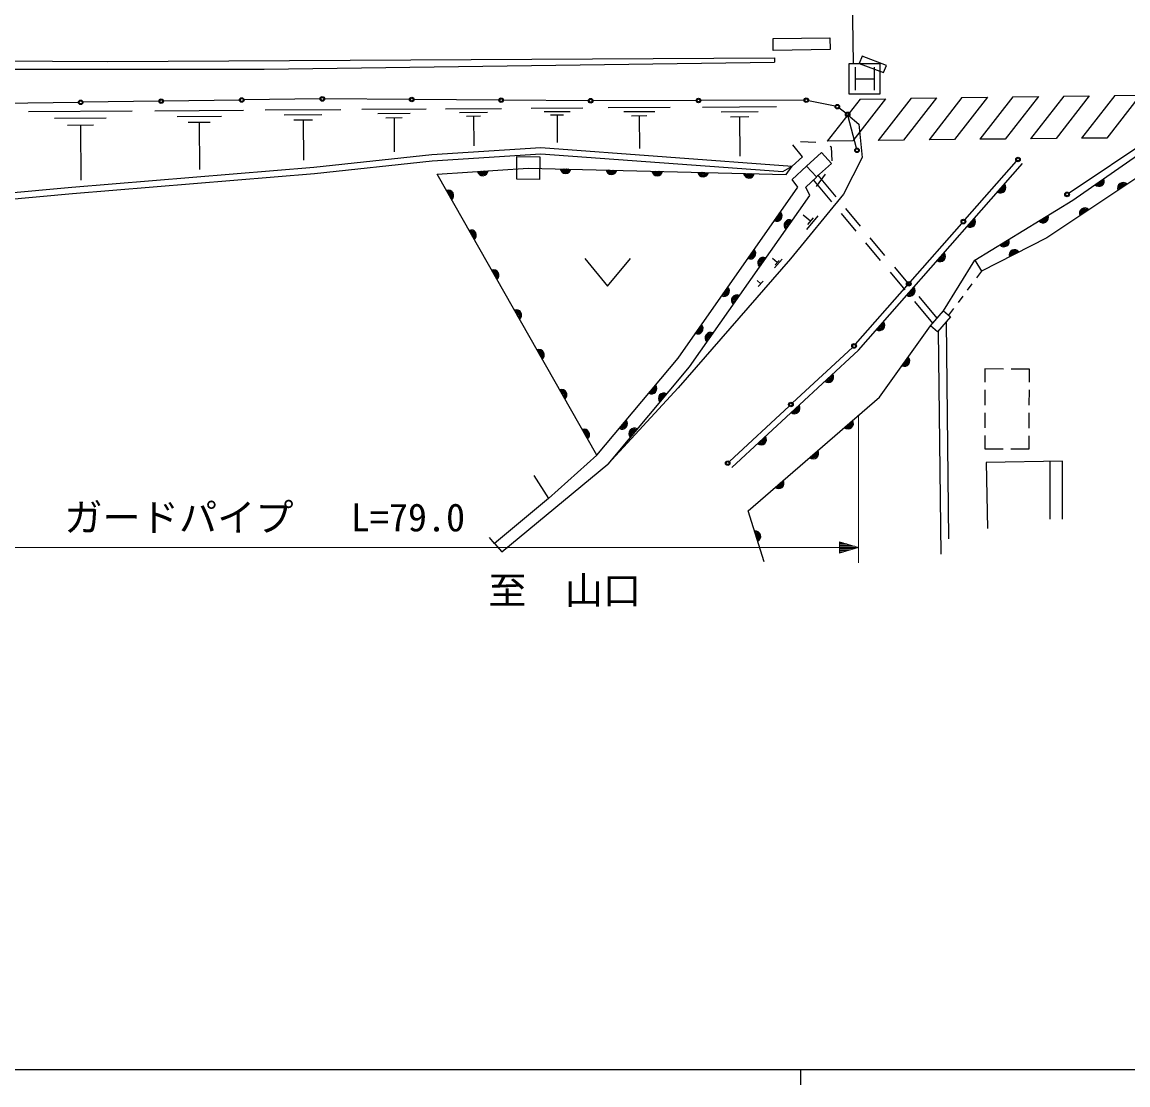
# Model space of a CAD drawing. Units: millimetres, scale not verified. Extents: x 40000 to 680000, y 20000 to 380000.
# Drawn here: x 117080 to 189428, y 204000 to 273561 of the extents above; entities that cross this region are included whole.
import ezdxf
from ezdxf.enums import TextEntityAlignment as Align

# ---------------------------------------------------------------- set-up
doc = ezdxf.new("R2010")
doc.units = ezdxf.units.MM
doc.header["$LTSCALE"] = 1000
for name, color, linetype, lineweight in [('M-BGD', 7, 'Continuous', 25), ('M-BMK-ROW', 30, 'Continuous', 25), ('M-STR-HTXT', 7, 'Continuous', 13), ('M-STR-STRC', 7, 'Continuous', 25), ('M-STR-STRD', 7, 'Continuous', 25), ('M-TTL-BAND', 7, 'Continuous', 25)]:
    doc.layers.add(name, color=color, linetype=linetype, lineweight=lineweight)
doc.styles.add('ＭＳ ゴシック', font='')
doc.styles.get('ＭＳ ゴシック').set_extended_font_data('MS Gothic')

msp = doc.modelspace()

# ---------------------------------------------------------------- linework, layer by layer
at = {"layer": 'M-BGD'}
for p, q in [((171141, 289344), (171460, 270864)), ((166212, 272481), (169934, 272534)), ((166223, 271706), (166212, 272481)), ((169934, 272534), (169945, 271759)), ((169945, 271759), (166223, 271706)), ((131300, 268458), (126330, 268389)), ((136571, 268533), (131600, 268463)), ((142423, 268495), (136871, 268534)), ((148276, 268455), (142723, 268493)), ((154129, 268414), (148576, 268453)), ((161183, 268431), (154429, 268414)), ((168236, 268450), (161483, 268432)), ((170271, 268057), (168533, 268419)), ((171908, 268527), (169763, 265777)), ((173574, 268550), (171425, 265794)), ((171908, 268527), (173574, 268550)), ((175240, 268573), (173095, 265822)), ((176907, 268596), (174757, 265839)), ((175240, 268573), (176907, 268596)), ((178573, 268619), (176419, 265856)), ((180239, 268641), (178081, 265873)), ((178573, 268619), (180239, 268641)), ((181905, 268664), (179742, 265890)), ((183572, 268687), (181404, 265907)), ((181905, 268664), (183572, 268687)), ((185238, 268710), (183066, 265924)), ((186904, 268733), (184728, 265941)), ((185238, 268710), (186904, 268733)), ((188570, 268755), (186389, 265958)), ((190237, 268778), (188051, 265975)), ((188570, 268755), (190237, 268778)), ((120759, 268310), (115789, 268240)), ((117507, 267708), (124278, 267753)), ((126030, 268384), (121059, 268315)), ((125764, 267763), (131562, 267802)), ((132987, 267812), (137935, 267845)), ((139307, 267854), (143510, 267883)), ((144787, 267891), (148436, 267916)), ((150388, 267929), (153776, 267952)), ((151236, 267709), (152930, 267720)), ((155431, 267963), (159477, 267990)), ((156444, 267700), (158467, 267714)), ((161595, 268004), (166445, 268037)), ((162809, 267689), (165234, 267705)), ((170975, 267609), (170538, 267937)), ((119203, 267268), (122588, 267291)), ((127216, 267387), (130115, 267406)), ((127943, 267005), (129393, 267015)), ((128668, 267010), (128689, 263917)), ((134226, 267490), (136700, 267507)), ((134847, 267165), (136084, 267173)), ((135465, 267169), (135483, 264530)), ((140359, 267581), (142461, 267595)), ((140887, 267305), (141937, 267312)), ((141412, 267308), (141427, 265067)), ((145701, 267654), (147525, 267666)), ((146158, 267414), (147070, 267420)), ((146614, 267417), (146627, 265471)), ((151661, 267486), (152508, 267491)), ((152085, 267489), (152097, 265681)), ((156952, 267434), (157964, 267440)), ((157458, 267437), (157472, 265279)), ((163418, 267370), (164630, 267378)), ((164024, 267374), (164041, 264787)), ((171102, 267494), (171815, 266879)), ((171668, 265313), (171133, 267373)), ((120052, 266822), (121745, 266833)), ((120898, 266828), (120923, 263217)), ((171815, 266879), (172051, 264694)), ((191630, 266414), (185576, 262368)), ((168137, 264748), (167506, 265524)), ((168010, 265738), (169010, 265708)), ((171425, 265794), (169763, 265777)), ((174757, 265839), (173095, 265822)), ((178081, 265873), (176419, 265856)), ((181404, 265907), (179742, 265890)), ((184728, 265941), (183066, 265924)), ((194042, 266049), (184123, 259451)), ((185827, 261909), (191761, 266049)), ((188051, 265975), (186389, 265958)), ((136164, 264068), (143881, 264888)), ((143881, 264888), (151010, 265363)), ((143917, 264471), (151008, 264943)), ((151008, 264943), (166862, 263793)), ((151010, 265363), (167455, 264132)), ((169388, 265019), (168407, 264141)), ((170030, 264302), (169388, 265019)), ((169943, 265433), (170006, 265399)), ((170006, 265399), (170065, 264472)), ((136203, 263652), (143917, 264471)), ((166862, 263793), (167455, 264132)), ((167078, 263595), (167455, 264132)), ((167455, 264132), (168137, 264748)), ((167472, 263256), (168407, 264141)), ((168407, 264141), (169049, 263424)), ((169049, 263424), (170030, 264302)), ((172051, 264694), (170824, 262308)), ((171803, 252085), (182542, 264307)), ((178764, 260616), (182141, 264459)), ((120335, 262764), (136164, 264068)), ((120372, 262347), (136203, 263652)), ((144235, 263603), (150199, 264012)), ((154680, 245215), (144235, 263603)), ((150199, 264012), (167078, 263595)), ((168348, 262754), (169047, 263423)), ((169617, 263619), (169039, 262803)), ((169127, 263556), (170312, 262134)), ((115807, 262344), (120335, 262764)), ((159994, 251570), (167832, 262751)), ((167832, 262751), (167472, 263256)), ((168628, 262221), (168348, 262754)), ((168845, 263229), (170030, 261807)), ((115858, 261928), (120372, 262347)), ((168591, 262219), (160731, 251005)), ((170824, 262308), (167356, 258057)), ((179417, 257986), (185827, 261909)), ((170952, 261365), (171912, 260212)), ((168659, 260535), (168175, 260930)), ((169150, 260890), (168410, 259982)), ((168844, 260761), (168474, 260308)), ((170669, 261038), (171629, 259886)), ((175189, 256547), (178566, 260390)), ((172269, 259117), (173229, 257964)), ((172552, 259444), (173512, 258291)), ((184123, 259451), (179845, 257263)), ((153887, 258080), (155387, 256280)), ((155387, 256280), (156887, 258080)), ((167356, 258057), (159997, 249629)), ((166485, 257821), (166181, 258087)), ((166809, 258040), (166312, 257470)), ((166609, 257964), (166360, 257679)), ((177360, 254670), (179417, 257986)), ((179417, 257986), (179845, 257263)), ((173869, 257196), (174829, 256043)), ((174151, 257523), (175111, 256370)), ((179845, 257263), (179517, 256823)), ((165405, 256432), (165167, 256640)), ((165562, 256611), (165249, 256253)), ((171614, 252478), (174991, 256321)), ((179219, 256422), (178920, 256021)), ((175751, 255602), (176936, 254179)), ((178622, 255620), (178323, 255219)), ((175469, 255275), (176653, 253852)), ((176514, 253690), (177360, 254670)), ((177360, 254670), (177816, 254276)), ((178024, 254818), (177697, 254378)), ((177816, 254276), (176970, 253296)), ((177530, 253945), (177699, 239748)), ((173187, 249019), (176514, 253690)), ((176970, 253296), (176514, 253690)), ((177022, 253357), (177191, 238732)), ((163517, 244402), (171803, 252085)), ((167490, 248633), (171405, 252263)), ((154680, 245215), (159994, 251570)), ((160731, 251005), (155392, 244620)), ((180078, 250859), (180075, 249996)), ((181281, 250855), (180078, 250859)), ((182985, 250850), (181781, 250854)), ((182983, 249988), (182985, 250850)), ((159997, 249629), (155392, 244620)), ((164574, 241579), (173187, 249019)), ((180074, 249496), (180071, 248496)), ((182978, 248488), (182981, 249488)), ((163354, 244798), (167270, 248429)), ((180070, 247996), (180067, 246996)), ((182974, 246988), (182977, 247988)), ((180066, 246496), (180063, 245633)), ((182970, 245625), (182973, 246488)), ((180063, 245633), (181267, 245630)), ((181767, 245629), (182970, 245625)), ((148456, 238898), (155392, 244620)), ((154680, 245215), (151530, 242383)), ((185150, 244828), (180155, 244743)), ((180155, 244743), (180239, 240425)), ((184333, 241035), (184333, 244828)), ((185150, 241035), (185150, 244828)), ((150556, 243889), (151530, 242383)), ((151530, 242383), (147984, 239444)), ((165637, 238236), (164574, 241579)), ((147984, 239444), (147665, 239829)), ((147984, 239444), (148456, 238898))]:
    msp.add_line(p, q, dxfattribs=at)
for centre, radius in [((120909, 268312), 150), ((120909, 268312), 120), ((126180, 268386), 150), ((126180, 268386), 120), ((126180, 268386), 100), ((126180, 268386), 100), ((126180, 268386), 100), ((126180, 268386), 100), ((131450, 268461), 150), ((131450, 268461), 120), ((131450, 268461), 100), ((131450, 268461), 100), ((131450, 268461), 100), ((131450, 268461), 100), ((136721, 268535), 150), ((136721, 268535), 120), ((136721, 268535), 100), ((136721, 268535), 100), ((136721, 268535), 100), ((136721, 268535), 100), ((142573, 268494), 150), ((142573, 268494), 120), ((142573, 268494), 100), ((142573, 268494), 100), ((142573, 268494), 100), ((142573, 268494), 100), ((148426, 268454), 150), ((148426, 268454), 120), ((148426, 268454), 100), ((148426, 268454), 100), ((148426, 268454), 100), ((148426, 268454), 100), ((154279, 268413), 150), ((154279, 268413), 120), ((154279, 268413), 100), ((154279, 268413), 100), ((154279, 268413), 100), ((154279, 268413), 100), ((161333, 268432), 150), ((161333, 268432), 120), ((161333, 268432), 100), ((161333, 268432), 100), ((161333, 268432), 100), ((161333, 268432), 100), ((168386, 268450), 150), ((168386, 268450), 120), ((168386, 268450), 100), ((168386, 268450), 100), ((168386, 268450), 100), ((168386, 268450), 100), ((120909, 268312), 100), ((120909, 268312), 100), ((120909, 268312), 100), ((120909, 268312), 100), ((170418, 268027), 150), ((170418, 268027), 120), ((170418, 268027), 100), ((170418, 268027), 100), ((170418, 268027), 100), ((170418, 268027), 100), ((171095, 267519), 150), ((171095, 267519), 120), ((171095, 267519), 100), ((171095, 267519), 100), ((171095, 267519), 100), ((171095, 267519), 100), ((171706, 265167), 150), ((171706, 265167), 120), ((171706, 265167), 100), ((171706, 265167), 100), ((171706, 265167), 100), ((171706, 265167), 100), ((182240, 264572), 150), ((182240, 264572), 120), ((182240, 264572), 100), ((182240, 264572), 100), ((182240, 264572), 100), ((182240, 264572), 100), ((185451, 262285), 150), ((185451, 262285), 120), ((185451, 262285), 100), ((185451, 262285), 100), ((185451, 262285), 100), ((185451, 262285), 100), ((178665, 260503), 150), ((178665, 260503), 120), ((178665, 260503), 100), ((178665, 260503), 100), ((178665, 260503), 100), ((178665, 260503), 100), ((175090, 256434), 150), ((175090, 256434), 120), ((175090, 256434), 100), ((175090, 256434), 100), ((175090, 256434), 100), ((175090, 256434), 100), ((171515, 252365), 150), ((171515, 252365), 120), ((171515, 252365), 100), ((171515, 252365), 100), ((171515, 252365), 100), ((171515, 252365), 100), ((167380, 248531), 150), ((167380, 248531), 120), ((167380, 248531), 100), ((167380, 248531), 100), ((167380, 248531), 100), ((167380, 248531), 100), ((163244, 244696), 150), ((163244, 244696), 120), ((163244, 244696), 100), ((163244, 244696), 100), ((163244, 244696), 100), ((163244, 244696), 100)]:
    msp.add_circle(centre, radius, dxfattribs=at)
for centre, radius, start, end in [((147213, 263862), 354, 192.72678, 355.13196), ((147213, 263862), 283, 194.95082, 352.90792), ((147213, 263862), 212, 198.69714, 349.16159), ((147213, 263862), 142, 206.40887, 341.44986), ((147213, 263862), 100, 216.72654, 331.1322), ((147213, 263862), 100, 216.72654, 331.1322), ((152641, 264006), 354, 187.38221, 349.78739), ((152641, 264006), 283, 189.60625, 347.56335), ((152641, 264006), 212, 193.35258, 343.81703), ((152641, 264006), 142, 201.06431, 336.1053), ((152641, 264006), 100, 211.38197, 325.78764), ((152641, 264006), 100, 211.38197, 325.78764), ((155641, 263932), 354, 187.38221, 349.78739), ((155641, 263932), 283, 189.60625, 347.56335), ((155641, 263932), 212, 193.35258, 343.81703), ((155641, 263932), 142, 201.06431, 336.1053), ((155641, 263932), 100, 211.38197, 325.78764), ((155641, 263932), 100, 211.38197, 325.78764), ((158640, 263858), 354, 187.38221, 349.78739), ((158640, 263858), 283, 189.60625, 347.56335), ((158640, 263858), 212, 193.35258, 343.81703), ((158640, 263858), 142, 201.06431, 336.1053), ((158640, 263858), 100, 211.38197, 325.78764), ((158640, 263858), 100, 211.38197, 325.78764), ((161639, 263784), 354, 187.38221, 349.78739), ((161639, 263784), 283, 189.60625, 347.56335), ((161639, 263784), 212, 193.35258, 343.81703), ((161639, 263784), 142, 201.06431, 336.1053), ((161639, 263784), 100, 211.38197, 325.78764), ((161639, 263784), 100, 211.38197, 325.78764), ((164638, 263710), 354, 187.38221, 349.78739), ((164638, 263710), 283, 189.60625, 347.56335), ((164638, 263710), 212, 193.35258, 343.81703), ((164638, 263710), 142, 201.06431, 336.1053), ((164638, 263710), 100, 211.38197, 325.78764), ((164638, 263710), 100, 211.38197, 325.78764), ((181092, 262739), 354, 237.49412, 39.8993), ((181092, 262739), 283, 239.71816, 37.67526), ((181092, 262739), 212, 243.46449, 33.92893), ((181092, 262739), 142, 251.17622, 26.21721), ((181092, 262739), 100, 261.49388, 15.89954), ((181092, 262739), 100, 261.49388, 15.89954), ((187533, 263165), 354, 223.70325, 26.10843), ((187533, 263165), 283, 225.92729, 23.88439), ((187533, 263165), 212, 229.67362, 20.13806), ((187533, 263165), 142, 237.38535, 12.42633), ((187533, 263165), 100, 247.70301, 2.10867), ((187533, 263165), 100, 247.70301, 2.10867), ((189112, 262705), 354, 42.42841, 204.83359), ((189112, 262705), 283, 44.65245, 202.60955), ((189112, 262705), 212, 48.39878, 198.86322), ((189112, 262705), 142, 56.11051, 191.15149), ((189112, 262705), 100, 66.42817, 180.83383), ((189112, 262705), 100, 66.42817, 180.83383), ((144965, 262208), 354, 308.3944, 110.79958), ((144965, 262208), 283, 310.61844, 108.57554), ((144965, 262208), 212, 314.36477, 104.82922), ((144965, 262208), 142, 322.0765, 97.11749), ((144965, 262208), 100, 332.39416, 86.79982), ((144965, 262208), 100, 332.39416, 86.79982), ((186614, 261043), 354, 42.42841, 204.83359), ((186614, 261043), 283, 44.65245, 202.60955), ((186614, 261043), 212, 48.39878, 198.86322), ((186614, 261043), 142, 56.11051, 191.15149), ((166451, 260877), 354, 243.76734, 46.17251), ((166451, 260877), 283, 245.99137, 43.94848), ((166451, 260877), 212, 249.7377, 40.20215), ((166451, 260877), 142, 257.44943, 32.49042), ((166451, 260877), 100, 267.76709, 22.17276), ((166451, 260877), 100, 267.76709, 22.17276), ((167288, 260266), 354, 63.76734, 226.17251), ((167288, 260266), 283, 65.99137, 223.94848), ((167288, 260266), 212, 69.7377, 220.20215), ((179112, 260486), 354, 237.49412, 39.8993), ((179112, 260486), 283, 239.71816, 37.67526), ((179112, 260486), 212, 243.46449, 33.92893), ((179112, 260486), 142, 251.17622, 26.21721), ((179112, 260486), 100, 261.49388, 15.89954), ((179112, 260486), 100, 261.49388, 15.89954), ((183873, 260776), 354, 220.25932, 22.66449), ((183873, 260776), 283, 222.48335, 20.44046), ((183873, 260776), 212, 226.22968, 16.69413), ((183873, 260776), 142, 233.94141, 8.9824), ((183873, 260776), 100, 244.25907, 358.66474), ((183873, 260776), 100, 244.25907, 358.66474), ((186614, 261043), 100, 66.42817, 180.83383), ((186614, 261043), 100, 66.42817, 180.83383), ((146447, 259600), 354, 308.3944, 110.79958), ((146447, 259600), 283, 310.61844, 108.57554), ((146447, 259600), 212, 314.36477, 104.82922), ((146447, 259600), 142, 322.0765, 97.11749), ((167288, 260266), 142, 77.44943, 212.49042), ((167288, 260266), 100, 87.76709, 202.17276), ((167288, 260266), 100, 87.76709, 202.17276), ((146447, 259600), 100, 332.39416, 86.79982), ((146447, 259600), 100, 332.39416, 86.79982), ((181314, 259211), 354, 220.25932, 22.66449), ((181314, 259211), 283, 222.48335, 20.44046), ((181314, 259211), 212, 226.22968, 16.69413), ((181314, 259211), 142, 233.94141, 8.9824), ((181314, 259211), 100, 244.25907, 358.66474), ((181314, 259211), 100, 244.25907, 358.66474), ((164729, 258420), 354, 243.76734, 46.17251), ((164729, 258420), 283, 245.99137, 43.94848), ((164729, 258420), 212, 249.7377, 40.20215), ((164729, 258420), 142, 257.44943, 32.49042), ((164729, 258420), 100, 267.76709, 22.17276), ((164729, 258420), 100, 267.76709, 22.17276), ((177132, 258232), 354, 237.49412, 39.8993), ((177132, 258232), 283, 239.71816, 37.67526), ((177132, 258232), 212, 243.46449, 33.92893), ((177132, 258232), 142, 251.17622, 26.21721), ((182008, 258309), 354, 35.88886, 198.29404), ((182008, 258309), 283, 38.1129, 196.07), ((182008, 258309), 212, 41.85923, 192.32368), ((182008, 258309), 142, 49.57096, 184.61195), ((182008, 258309), 100, 59.88862, 174.29428), ((182008, 258309), 100, 59.88862, 174.29428), ((165566, 257809), 354, 63.76734, 226.17251), ((165566, 257809), 283, 65.99137, 223.94848), ((165566, 257809), 212, 69.7377, 220.20215), ((165566, 257809), 142, 77.44943, 212.49042), ((165566, 257809), 100, 87.76709, 202.17276), ((165566, 257809), 100, 87.76709, 202.17276), ((177132, 258232), 100, 261.49388, 15.89954), ((177132, 258232), 100, 261.49388, 15.89954), ((147929, 256991), 354, 308.3944, 110.79958), ((147929, 256991), 283, 310.61844, 108.57554), ((147929, 256991), 212, 314.36477, 104.82922), ((147929, 256991), 142, 322.0765, 97.11749), ((147929, 256991), 100, 332.39416, 86.79982), ((147929, 256991), 100, 332.39416, 86.79982), ((163007, 255963), 354, 243.76734, 46.17251), ((163007, 255963), 283, 245.99137, 43.94848), ((175152, 255978), 354, 237.49412, 39.8993), ((175152, 255978), 283, 239.71816, 37.67526), ((163007, 255963), 212, 249.7377, 40.20215), ((163007, 255963), 142, 257.44943, 32.49042), ((163007, 255963), 100, 267.76709, 22.17276), ((163007, 255963), 100, 267.76709, 22.17276), ((163844, 255352), 354, 63.76734, 226.17251), ((163844, 255352), 283, 65.99137, 223.94848), ((163844, 255352), 212, 69.7377, 220.20215), ((163844, 255352), 142, 77.44943, 212.49042), ((163844, 255352), 100, 87.76709, 202.17276), ((163844, 255352), 100, 87.76709, 202.17276), ((175152, 255978), 212, 243.46449, 33.92893), ((175152, 255978), 142, 251.17622, 26.21721), ((175152, 255978), 100, 261.49388, 15.89954), ((175152, 255978), 100, 261.49388, 15.89954), ((149410, 254382), 354, 308.3944, 110.79958), ((149410, 254382), 283, 310.61844, 108.57554), ((149410, 254382), 212, 314.36477, 104.82922), ((149410, 254382), 142, 322.0765, 97.11749), ((149410, 254382), 100, 332.39416, 86.79982), ((149410, 254382), 100, 332.39416, 86.79982), ((173171, 253725), 354, 237.49412, 39.8993), ((161285, 253507), 354, 243.76734, 46.17251), ((161285, 253507), 283, 245.99137, 43.94848), ((161285, 253507), 212, 249.7377, 40.20215), ((161285, 253507), 142, 257.44943, 32.49042), ((161285, 253507), 100, 267.76709, 22.17276), ((161285, 253507), 100, 267.76709, 22.17276), ((162122, 252896), 354, 63.76734, 226.17251), ((173171, 253725), 283, 239.71816, 37.67526), ((173171, 253725), 212, 243.46449, 33.92893), ((173171, 253725), 142, 251.17622, 26.21721), ((173171, 253725), 100, 261.49388, 15.89954), ((173171, 253725), 100, 261.49388, 15.89954), ((162122, 252896), 283, 65.99137, 223.94848), ((162122, 252896), 212, 69.7377, 220.20215), ((162122, 252896), 142, 77.44943, 212.49042), ((162122, 252896), 100, 87.76709, 202.17276), ((162122, 252896), 100, 87.76709, 202.17276), ((150892, 251774), 354, 308.3944, 110.79958), ((150892, 251774), 283, 310.61844, 108.57554), ((150892, 251774), 212, 314.36477, 104.82922), ((150892, 251774), 142, 322.0765, 97.11749), ((150892, 251774), 100, 332.39416, 86.79982), ((150892, 251774), 100, 332.39416, 86.79982), ((174806, 251386), 354, 243.3433, 45.74848), ((174806, 251386), 283, 245.56734, 43.52444), ((174806, 251386), 212, 249.31367, 39.77811), ((174806, 251386), 142, 257.0254, 32.06638), ((174806, 251386), 100, 267.34306, 21.74872), ((174806, 251386), 100, 267.34306, 21.74872), ((169823, 250323), 354, 231.63371, 34.03889), ((169823, 250323), 283, 233.85775, 31.81485), ((169823, 250323), 212, 237.60408, 28.06853), ((169823, 250323), 142, 245.31581, 20.3568), ((169823, 250323), 100, 255.63347, 10.03913), ((169823, 250323), 100, 255.63347, 10.03913), ((158257, 249578), 354, 238.8938, 41.29898), ((158257, 249578), 283, 241.11784, 39.07494), ((158257, 249578), 212, 244.86416, 35.32861), ((158257, 249578), 142, 252.57589, 27.61688), ((158257, 249578), 100, 262.89356, 17.29922), ((158257, 249578), 100, 262.89356, 17.29922), ((152374, 249165), 354, 308.3944, 110.79958), ((152374, 249165), 283, 310.61844, 108.57554), ((152374, 249165), 212, 314.36477, 104.82922), ((152374, 249165), 142, 322.0765, 97.11749), ((152374, 249165), 100, 332.39416, 86.79982), ((152374, 249165), 100, 332.39416, 86.79982), ((159065, 248929), 354, 58.8938, 221.29898), ((159065, 248929), 283, 61.11784, 219.07494), ((159065, 248929), 212, 64.86416, 215.32861), ((159065, 248929), 142, 72.57589, 207.61688), ((159065, 248929), 100, 82.89356, 197.29922), ((159065, 248929), 100, 82.89356, 197.29922), ((167623, 248283), 354, 231.63371, 34.03889), ((167623, 248283), 283, 233.85775, 31.81485), ((167623, 248283), 212, 237.60408, 28.06853), ((167623, 248283), 142, 245.31581, 20.3568), ((167623, 248283), 100, 255.63347, 10.03913), ((167623, 248283), 100, 255.63347, 10.03913), ((156333, 247277), 354, 238.8938, 41.29898), ((156333, 247277), 283, 241.11784, 39.07494), ((171115, 247301), 354, 229.61633, 32.02151), ((171115, 247301), 283, 231.84037, 29.79747), ((153856, 246557), 354, 308.3944, 110.79958), ((153856, 246557), 283, 310.61844, 108.57554), ((153856, 246557), 212, 314.36477, 104.82922), ((156333, 247277), 212, 244.86416, 35.32861), ((156333, 247277), 142, 252.57589, 27.61688), ((156333, 247277), 100, 262.89356, 17.29922), ((156333, 247277), 100, 262.89356, 17.29922), ((157140, 246627), 354, 58.8938, 221.29898), ((157140, 246627), 283, 61.11784, 219.07494), ((157140, 246627), 212, 64.86416, 215.32861), ((157140, 246627), 142, 72.57589, 207.61688), ((157140, 246627), 100, 82.89356, 197.29922), ((157140, 246627), 100, 82.89356, 197.29922), ((171115, 247301), 212, 235.58669, 26.05114), ((171115, 247301), 142, 243.29842, 18.33941), ((171115, 247301), 100, 253.61609, 8.02175), ((171115, 247301), 100, 253.61609, 8.02175), ((153856, 246557), 142, 322.0765, 97.11749), ((153856, 246557), 100, 332.39416, 86.79982), ((153856, 246557), 100, 332.39416, 86.79982), ((165423, 246244), 354, 231.63371, 34.03889), ((165423, 246244), 283, 233.85775, 31.81485), ((165423, 246244), 212, 237.60408, 28.06853), ((165423, 246244), 142, 245.31581, 20.3568), ((165423, 246244), 100, 255.63347, 10.03913), ((165423, 246244), 100, 255.63347, 10.03913), ((168845, 245340), 354, 229.61633, 32.02151), ((168845, 245340), 283, 231.84037, 29.79747), ((168845, 245340), 212, 235.58669, 26.05114), ((168845, 245340), 142, 243.29842, 18.33941), ((168845, 245340), 100, 253.61609, 8.02175), ((168845, 245340), 100, 253.61609, 8.02175), ((166575, 243379), 354, 229.61633, 32.02151), ((166575, 243379), 283, 231.84037, 29.79747), ((166575, 243379), 212, 235.58669, 26.05114), ((166575, 243379), 142, 243.29842, 18.33941), ((166575, 243379), 100, 253.61609, 8.02175), ((166575, 243379), 100, 253.61609, 8.02175), ((165054, 239891), 354, 296.43187, 98.83705), ((165054, 239891), 283, 298.65591, 96.61301), ((165054, 239891), 212, 302.40224, 92.86669), ((165054, 239891), 142, 310.11397, 85.15496), ((165054, 239891), 100, 320.43163, 74.83729), ((165054, 239891), 100, 320.43163, 74.83729)]:
    msp.add_arc(centre, radius, start, end, dxfattribs=at)
at = {"layer": 'M-BMK-ROW'}
for p, q in [((149440, 263272), (149458, 264772)), ((149458, 264772), (150958, 264753)), ((150958, 264753), (150940, 263253)), ((150940, 263253), (149440, 263272))]:
    msp.add_line(p, q, dxfattribs=at)
at = {"layer": 'M-STR-HTXT'}
for p, q in [((171809, 247853), (171809, 238178)), ((171809, 239178), (170559, 239553)), ((170559, 239553), (170559, 238803)), ((170809, 239478), (170559, 239478)), ((95344, 239178), (170559, 239178)), ((170559, 239403), (171059, 239403)), ((171309, 239328), (170559, 239328)), ((170559, 239253), (171559, 239253)), ((171809, 239178), (170559, 238803)), ((171809, 239178), (170559, 239178)), ((170559, 239103), (171559, 239103)), ((171309, 239028), (170559, 239028)), ((170559, 238953), (171059, 238953)), ((170809, 238878), (170559, 238878))]:
    msp.add_line(p, q, dxfattribs=at)
at = {"layer": 'M-STR-STRC'}
for p, q in [((171202, 268852), (171202, 270852)), ((171202, 270852), (173202, 270852)), ((171577, 270602), (171577, 269102)), ((172827, 270602), (172827, 269102)), ((173202, 270852), (173202, 268852)), ((171577, 269852), (172827, 269852)), ((173202, 268852), (171202, 268852))]:
    msp.add_line(p, q, dxfattribs=at)
at = {"layer": 'M-STR-STRD'}
for p, q in [((172051, 271340), (171855, 270842)), ((173643, 270723), (172051, 271340)), ((94557, 271159), (122666, 270990)), ((122666, 270990), (166306, 271233)), ((132911, 270482), (166302, 270933)), ((166306, 271233), (166302, 270933)), ((171855, 270842), (173434, 270264)), ((173434, 270264), (173643, 270723)), ((110559, 270482), (132911, 270482))]:
    msp.add_line(p, q, dxfattribs=at)
at = {"layer": 'M-TTL-BAND'}
for p, q in [((40000, 205000), (579000, 205000)), ((168000, 205000), (168000, 204000))]:
    msp.add_line(p, q, dxfattribs=at)

# ---------------------------------------------------------------- texts
at = {"layer": 'M-BGD', "style": 'ＭＳ ゴシック'}
msp.add_text('至\u3000山口', height=1833, dxfattribs=at).set_placement((152580, 234906), align=Align.BOTTOM_CENTER)
at = {"layer": 'M-STR-HTXT', "style": 'ＭＳ ゴシック'}
msp.add_text('ガードパイプ   L=79.0', height=1833, dxfattribs=at).set_placement((132952, 239678), align=Align.BOTTOM_CENTER)

doc.saveas('drawing.dxf')
